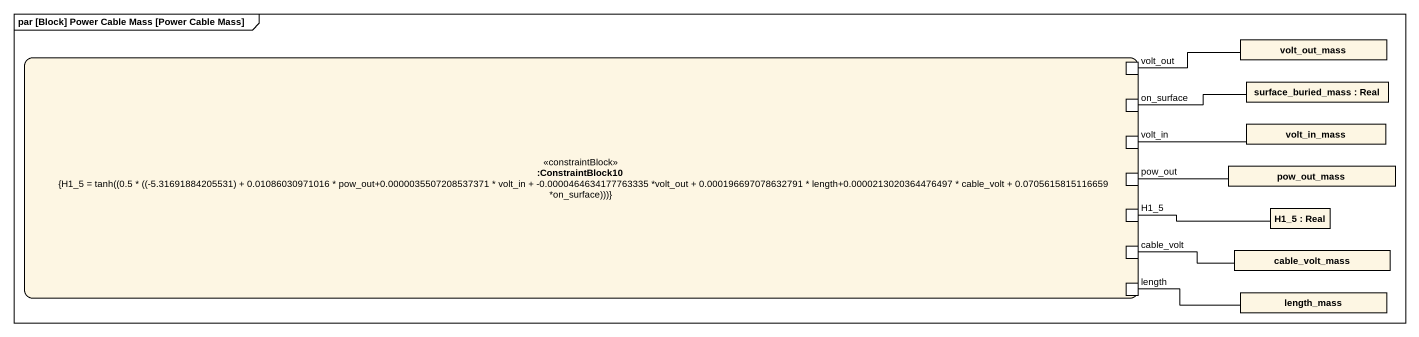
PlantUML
@startuml
mainframe par [Block] Power Cable Mass [Power Cable Mass]
rectangle volt_out_mass
rectangle ":ConstraintBlock10\n{H1_5 = tanh((0.5 * ((-5.31691884205531) + 0.01086030971016 * pow_out+0.0000035507208537371 * volt_in + -0.0000464634177763335 *volt_out + 0.000196697078632791 * length+0.0000213020364476497 * cable_volt + 0.0705615815116659 *on_surface)))}" as ConstraintBlock10 <<constraintBlock>> {
  port volt_out
  port on_surface
  port volt_in
  port pow_out
  port H1_5
  port cable_volt
  port length
}
rectangle "surface_buried_mass : Real" as surface_buried_mass
rectangle volt_in_mass
rectangle pow_out_mass
rectangle "H1_5 : Real" as H1_5_2
rectangle cable_volt_mass
rectangle length_mass
volt_out -right- volt_out_mass
on_surface -right- surface_buried_mass
volt_in -right- volt_in_mass
pow_out -right- pow_out_mass
H1_5 -right- H1_5_2
cable_volt -right- cable_volt_mass
length -right- length_mass
@enduml
